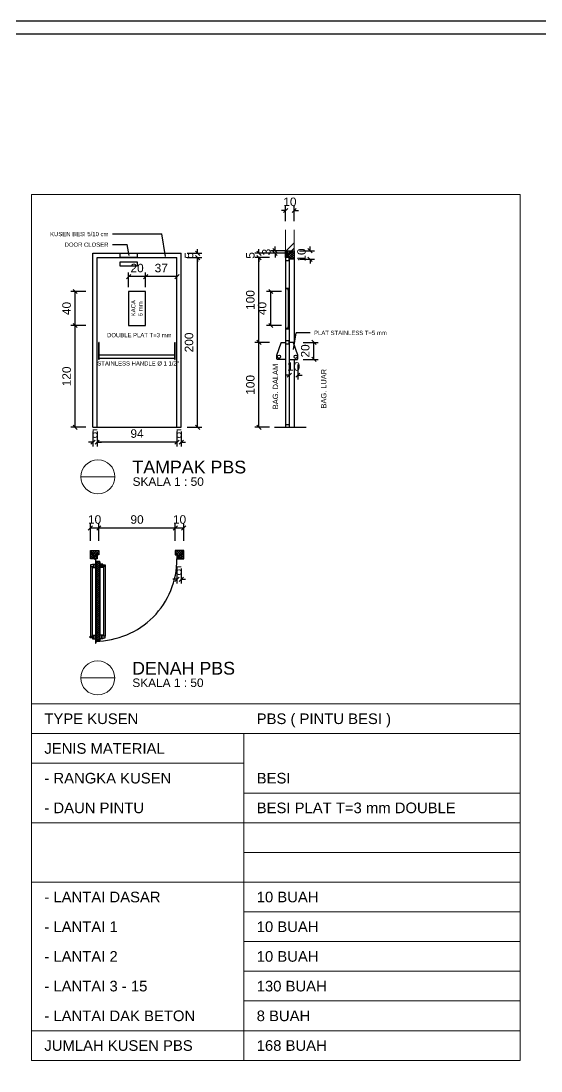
# Model space of a CAD drawing. Header units: millimetres. Extents: x -108 to 357, y -17 to 192.
# Drawn here: x 244.7 to 256.95, y 47.39 to 72.13 of the extents above; entities that cross this region are included whole.
import ezdxf
from ezdxf.enums import TextEntityAlignment as Align

# ---------------------------------------------------------------- set-up
doc = ezdxf.new("R2010")
doc.units = ezdxf.units.MM
doc.layers.get('defpoints').update_dxf_attribs({"color": 1})
for name, color, linetype, lineweight in [('ars', 11, 'Continuous', 0), ('ARSIR', 31, 'Continuous', 5), ('KOL', 1, 'Continuous', 30), ('KOP', 7, 'Continuous', 20), ('KOP GARIS', 1, 'Continuous', 30), ('lan', 7, 'Continuous', 15), ('NOT', 7, 'Continuous', 20), ('tem', 5, 'Continuous', 20), ('u', 6, 'Continuous', 20)]:
    doc.layers.add(name, color=color, linetype=linetype, lineweight=lineweight)
doc.layers.add('as', color=1, linetype='Continuous', plot=False)
for name, color, linetype in [('HID', 1, 'Continuous'), ('Kusen', 30, 'Continuous'), ('STL', 6, 'Continuous')]:
    doc.layers.add(name, color=color, linetype=linetype)
doc.styles.add('BOLD', font='arial.ttf')
doc.styles.get("Standard").update_dxf_attribs({"font": 'arial.ttf'})
doc.dimstyles.new('SK-50', dxfattribs={"dimscale": 0, "dimtxt": 0.2, "dimasz": 0.1, "dimexe": 0.1, "dimexo": 0, "dimgap": 0.1, "dimtad": 1, "dimdec": 0, "dimlfac": 50, "dimzin": 0, "dimdsep": 46, "dimtxsty": 'Standard', "dimblk": 'OBLIQUE', "dimcen": 0.09, "dimclrd": 256, "dimclre": 256, "dimclrt": 256, "dimadec": 0, "dimazin": 0, "dimtfac": 1, "dimtdec": 0, "dimtofl": 0, "dimtmove": 0, "dimatfit": 3, "dimldrblk": 'OBLIQUE', "dimfxl": 0, "dimtolj": 1, "dimtzin": 0, "dimarcsym": 0})
pattern_1 = [(225, (1.1, 1e-06), (-0.014142, 0.014142), []), (135, (1.1, 1e-06), (0.014142, 0.014142), [])]
pattern_2 = [(315, (-2e-13, 1e-06), (0.014142, 0.014142), []), (45, (-2e-13, 1e-06), (-0.014142, 0.014142), [])]
pattern_3 = [(315, (251.339802, 66.71195), (-0.0282843, -0.0282843), []), (225, (251.339802, 66.71195), (-0.0282843, 0.0282843), [])]

# ---------------------------------------------------------------- blocks, each defined once
blk = doc.blocks.new('_Oblique')
at = {"color": 0, "linetype": 'ByBlock', "lineweight": -2}
blk.add_line((-0.5, -0.5), (0.5, 0.5), dxfattribs=at)
blk = doc.blocks.new('*D475')
at = {"layer": 'defpoints', "color": 0}
for p in [(246.537, 60.177), (246.537, 59.877), (248.337, 59.877)]:
    blk.add_point(p, dxfattribs=at)
at = {"layer": 'u', "lineweight": -2}
for p, q in [((246.537, 59.877), (246.537, 60.277)), ((248.337, 60.177), (246.537, 60.177)), ((248.337, 59.877), (248.337, 60.277))]:
    blk.add_line(p, q, dxfattribs=at)
at = {"layer": 'u', "lineweight": -2, "xscale": 0.1, "yscale": 0.1, "zscale": 0.1, "rotation": 180}
blk.add_blockref('_Oblique', (246.537, 60.177), dxfattribs=at)
at = {"layer": 'u', "lineweight": -2, "xscale": 0.1, "yscale": 0.1, "zscale": 0.1}
blk.add_blockref('_Oblique', (248.337, 60.177), dxfattribs=at)
at = {"layer": 'u', "insert": (247.437, 60.379), "char_height": 0.2, "attachment_point": 5}
blk.add_mtext('\\A1;90', dxfattribs=at)
blk = doc.blocks.new('*D476')
at = {"layer": 'defpoints', "color": 0}
for p in [(246.337, 60.177), (246.337, 59.877), (246.537, 59.877)]:
    blk.add_point(p, dxfattribs=at)
at = {"layer": 'u', "lineweight": -2}
for p, q in [((246.337, 59.877), (246.337, 60.277)), ((246.537, 60.177), (246.337, 60.177)), ((246.537, 59.877), (246.537, 60.277))]:
    blk.add_line(p, q, dxfattribs=at)
at = {"layer": 'u', "lineweight": -2, "xscale": 0.1, "yscale": 0.1, "zscale": 0.1, "rotation": 180}
blk.add_blockref('_Oblique', (246.337, 60.177), dxfattribs=at)
at = {"layer": 'u', "lineweight": -2, "xscale": 0.1, "yscale": 0.1, "zscale": 0.1}
blk.add_blockref('_Oblique', (246.537, 60.177), dxfattribs=at)
at = {"layer": 'u', "insert": (246.437, 60.379), "char_height": 0.2, "attachment_point": 5}
blk.add_mtext('\\A1;10', dxfattribs=at)
blk = doc.blocks.new('*D477')
at = {"layer": 'defpoints', "color": 0}
for p in [(248.613, 66.552), (248.863, 66.552), (248.613, 62.552)]:
    blk.add_point(p, dxfattribs=at)
at = {"layer": 'u', "lineweight": -2}
for p, q in [((248.613, 66.552), (248.963, 66.552)), ((248.863, 62.552), (248.863, 66.552)), ((248.613, 62.552), (248.963, 62.552))]:
    blk.add_line(p, q, dxfattribs=at)
at = {"layer": 'u', "lineweight": -2, "xscale": 0.1, "yscale": 0.1, "zscale": 0.1}
for p, rotation in [((248.863, 66.552), 90), ((248.863, 62.552), 270)]:
    blk.add_blockref('_Oblique', p, dxfattribs=dict(at, rotation=rotation))
at = {"layer": 'u', "insert": (248.661, 64.552), "char_height": 0.2, "attachment_point": 5, "rotation": 90}
blk.add_mtext('\\A1;200', dxfattribs=at)
blk = doc.blocks.new('*D478')
at = {"layer": 'defpoints', "color": 0}
for p in [(248.613, 66.652), (248.863, 66.652), (248.613, 66.552)]:
    blk.add_point(p, dxfattribs=at)
at = {"layer": 'u', "lineweight": -2}
for p, q in [((248.613, 66.652), (248.963, 66.652)), ((248.863, 66.652), (248.863, 66.752)), ((248.613, 66.552), (248.963, 66.552)), ((248.863, 66.552), (248.863, 66.452))]:
    blk.add_line(p, q, dxfattribs=at)
at = {"layer": 'u', "lineweight": -2, "xscale": 0.1, "yscale": 0.1, "zscale": 0.1}
for p, rotation in [((248.863, 66.652), 270), ((248.863, 66.552), 90)]:
    blk.add_blockref('_Oblique', p, dxfattribs=dict(at, rotation=rotation))
at = {"layer": 'u', "insert": (248.662, 66.602), "char_height": 0.2, "attachment_point": 5, "rotation": 90}
blk.add_mtext('\\A1;5', dxfattribs=at)
blk = doc.blocks.new('*D479')
at = {"layer": 'defpoints', "color": 0}
for p in [(246.497, 62.452), (248.377, 62.452), (246.497, 62.202)]:
    blk.add_point(p, dxfattribs=at)
at = {"layer": 'u', "lineweight": -2}
for p, q in [((246.497, 62.452), (246.497, 62.102)), ((248.377, 62.452), (248.377, 62.102)), ((248.377, 62.202), (246.497, 62.202))]:
    blk.add_line(p, q, dxfattribs=at)
at = {"layer": 'u', "lineweight": -2, "xscale": 0.1, "yscale": 0.1, "zscale": 0.1, "rotation": 180}
blk.add_blockref('_Oblique', (246.497, 62.202), dxfattribs=at)
at = {"layer": 'u', "lineweight": -2, "xscale": 0.1, "yscale": 0.1, "zscale": 0.1}
blk.add_blockref('_Oblique', (248.377, 62.202), dxfattribs=at)
at = {"layer": 'u', "insert": (247.437, 62.404), "char_height": 0.2, "attachment_point": 5}
blk.add_mtext('\\A1;94', dxfattribs=at)
blk = doc.blocks.new('*D480')
at = {"layer": 'defpoints', "color": 0}
for p in [(246.397, 62.452), (246.497, 62.452), (246.397, 62.202)]:
    blk.add_point(p, dxfattribs=at)
at = {"layer": 'u', "lineweight": -2}
for p, q in [((246.397, 62.452), (246.397, 62.102)), ((246.497, 62.452), (246.497, 62.102)), ((246.397, 62.202), (246.297, 62.202)), ((246.497, 62.202), (246.597, 62.202))]:
    blk.add_line(p, q, dxfattribs=at)
at = {"layer": 'u', "lineweight": -2, "xscale": 0.1, "yscale": 0.1, "zscale": 0.1}
blk.add_blockref('_Oblique', (246.397, 62.202), dxfattribs=at)
at = {"layer": 'u', "lineweight": -2, "xscale": 0.1, "yscale": 0.1, "zscale": 0.1, "rotation": 180}
blk.add_blockref('_Oblique', (246.497, 62.202), dxfattribs=at)
at = {"layer": 'u', "insert": (246.447, 62.404), "char_height": 0.2, "attachment_point": 5}
blk.add_mtext('\\A1;5', dxfattribs=at)
blk = doc.blocks.new('*D481')
at = {"layer": 'defpoints', "color": 0}
for p in [(245.98, 65.752), (246.23, 65.752), (246.23, 64.952)]:
    blk.add_point(p, dxfattribs=at)
at = {"layer": 'u', "lineweight": -2}
for p, q in [((246.23, 65.752), (245.88, 65.752)), ((245.98, 64.952), (245.98, 65.752)), ((246.23, 64.952), (245.88, 64.952))]:
    blk.add_line(p, q, dxfattribs=at)
at = {"layer": 'u', "lineweight": -2, "xscale": 0.1, "yscale": 0.1, "zscale": 0.1}
for p, rotation in [((245.98, 65.752), 90), ((245.98, 64.952), 270)]:
    blk.add_blockref('_Oblique', p, dxfattribs=dict(at, rotation=rotation))
at = {"layer": 'u', "insert": (245.778, 65.352), "char_height": 0.2, "attachment_point": 5, "rotation": 90}
blk.add_mtext('\\A1;40', dxfattribs=at)
blk = doc.blocks.new('*D482')
at = {"layer": 'defpoints', "color": 0}
for p in [(247.237, 66.102), (247.237, 65.852), (247.637, 65.852)]:
    blk.add_point(p, dxfattribs=at)
at = {"layer": 'u', "lineweight": -2}
for p, q in [((247.237, 65.852), (247.237, 66.202)), ((247.637, 66.102), (247.237, 66.102)), ((247.637, 65.852), (247.637, 66.202))]:
    blk.add_line(p, q, dxfattribs=at)
at = {"layer": 'u', "lineweight": -2, "xscale": 0.1, "yscale": 0.1, "zscale": 0.1, "rotation": 180}
blk.add_blockref('_Oblique', (247.237, 66.102), dxfattribs=at)
at = {"layer": 'u', "lineweight": -2, "xscale": 0.1, "yscale": 0.1, "zscale": 0.1}
blk.add_blockref('_Oblique', (247.637, 66.102), dxfattribs=at)
at = {"layer": 'u', "insert": (247.437, 66.304), "char_height": 0.2, "attachment_point": 5}
blk.add_mtext('\\A1;20', dxfattribs=at)
blk = doc.blocks.new('*D483')
at = {"layer": 'defpoints', "color": 0}
for p in [(247.637, 66.102), (247.637, 65.852), (248.377, 65.852)]:
    blk.add_point(p, dxfattribs=at)
at = {"layer": 'u', "lineweight": -2}
for p, q in [((247.637, 65.852), (247.637, 66.202)), ((248.377, 66.102), (247.637, 66.102)), ((248.377, 65.852), (248.377, 66.202))]:
    blk.add_line(p, q, dxfattribs=at)
at = {"layer": 'u', "lineweight": -2, "xscale": 0.1, "yscale": 0.1, "zscale": 0.1, "rotation": 180}
blk.add_blockref('_Oblique', (247.637, 66.102), dxfattribs=at)
at = {"layer": 'u', "lineweight": -2, "xscale": 0.1, "yscale": 0.1, "zscale": 0.1}
blk.add_blockref('_Oblique', (248.377, 66.102), dxfattribs=at)
at = {"layer": 'u', "insert": (248.007, 66.304), "char_height": 0.2, "attachment_point": 5}
blk.add_mtext('\\A1;37', dxfattribs=at)
blk = doc.blocks.new('*D484')
at = {"layer": 'defpoints', "color": 0}
for p in [(245.98, 64.952), (246.23, 64.952), (246.23, 62.552)]:
    blk.add_point(p, dxfattribs=at)
at = {"layer": 'u', "lineweight": -2}
for p, q in [((246.23, 64.952), (245.88, 64.952)), ((245.98, 62.552), (245.98, 64.952)), ((246.23, 62.552), (245.88, 62.552))]:
    blk.add_line(p, q, dxfattribs=at)
at = {"layer": 'u', "lineweight": -2, "xscale": 0.1, "yscale": 0.1, "zscale": 0.1}
for p, rotation in [((245.98, 64.952), 90), ((245.98, 62.552), 270)]:
    blk.add_blockref('_Oblique', p, dxfattribs=dict(at, rotation=rotation))
at = {"layer": 'u', "insert": (245.778, 63.752), "char_height": 0.2, "attachment_point": 5, "rotation": 90}
blk.add_mtext('\\A1;120', dxfattribs=at)
blk = doc.blocks.new('*D485')
at = {"layer": 'defpoints', "color": 0}
for p in [(250.586, 65.752), (250.836, 65.752), (250.836, 64.952)]:
    blk.add_point(p, dxfattribs=at)
at = {"layer": 'u', "lineweight": -2}
for p, q in [((250.836, 65.752), (250.486, 65.752)), ((250.586, 64.952), (250.586, 65.752)), ((250.836, 64.952), (250.486, 64.952))]:
    blk.add_line(p, q, dxfattribs=at)
at = {"layer": 'u', "lineweight": -2, "xscale": 0.1, "yscale": 0.1, "zscale": 0.1}
for p, rotation in [((250.586, 65.752), 90), ((250.586, 64.952), 270)]:
    blk.add_blockref('_Oblique', p, dxfattribs=dict(at, rotation=rotation))
at = {"layer": 'u', "insert": (250.383, 65.352), "char_height": 0.2, "attachment_point": 5, "rotation": 90}
blk.add_mtext('\\A1;40', dxfattribs=at)
blk = doc.blocks.new('*D486')
at = {"layer": 'defpoints', "color": 0}
for p in [(251.351, 64.552), (251.601, 64.552), (251.351, 64.152)]:
    blk.add_point(p, dxfattribs=at)
at = {"layer": 'u', "lineweight": -2}
for p, q in [((251.351, 64.552), (251.701, 64.552)), ((251.601, 64.152), (251.601, 64.552)), ((251.351, 64.152), (251.701, 64.152))]:
    blk.add_line(p, q, dxfattribs=at)
at = {"layer": 'u', "lineweight": -2, "xscale": 0.1, "yscale": 0.1, "zscale": 0.1}
for p, rotation in [((251.601, 64.552), 90), ((251.601, 64.152), 270)]:
    blk.add_blockref('_Oblique', p, dxfattribs=dict(at, rotation=rotation))
at = {"layer": 'u', "insert": (251.398, 64.352), "char_height": 0.2, "attachment_point": 5, "rotation": 90}
blk.add_mtext('\\A1;20', dxfattribs=at)
blk = doc.blocks.new('*D487')
at = {"layer": 'defpoints', "color": 0}
for p in [(251.022, 64.032), (251.222, 64.032), (251.022, 63.782)]:
    blk.add_point(p, dxfattribs=at)
at = {"layer": 'u', "lineweight": -2}
for p, q in [((251.022, 64.032), (251.022, 63.682)), ((251.222, 64.032), (251.222, 63.682)), ((251.022, 63.782), (250.922, 63.782)), ((251.222, 63.782), (251.322, 63.782))]:
    blk.add_line(p, q, dxfattribs=at)
at = {"layer": 'u', "lineweight": -2, "xscale": 0.1, "yscale": 0.1, "zscale": 0.1}
blk.add_blockref('_Oblique', (251.022, 63.782), dxfattribs=at)
at = {"layer": 'u', "lineweight": -2, "xscale": 0.1, "yscale": 0.1, "zscale": 0.1, "rotation": 180}
blk.add_blockref('_Oblique', (251.222, 63.782), dxfattribs=at)
at = {"layer": 'u', "insert": (251.122, 63.984), "char_height": 0.2, "attachment_point": 5}
blk.add_mtext('\\A1;10', dxfattribs=at)
blk = doc.blocks.new('*D488')
at = {"layer": 'defpoints', "color": 0}
for p in [(250.307, 64.552), (250.557, 64.552), (250.557, 62.552)]:
    blk.add_point(p, dxfattribs=at)
at = {"layer": 'u', "lineweight": -2}
for p, q in [((250.557, 64.552), (250.207, 64.552)), ((250.307, 62.552), (250.307, 64.552)), ((250.557, 62.552), (250.207, 62.552))]:
    blk.add_line(p, q, dxfattribs=at)
at = {"layer": 'u', "lineweight": -2, "xscale": 0.1, "yscale": 0.1, "zscale": 0.1}
for p, rotation in [((250.307, 64.552), 90), ((250.307, 62.552), 270)]:
    blk.add_blockref('_Oblique', p, dxfattribs=dict(at, rotation=rotation))
at = {"layer": 'u', "insert": (250.105, 63.552), "char_height": 0.2, "attachment_point": 5, "rotation": 90}
blk.add_mtext('\\A1;100', dxfattribs=at)
blk = doc.blocks.new('*D489')
at = {"layer": 'defpoints', "color": 0}
for p in [(250.307, 66.552), (250.557, 66.552), (250.557, 64.552)]:
    blk.add_point(p, dxfattribs=at)
at = {"layer": 'u', "lineweight": -2}
for p, q in [((250.557, 66.552), (250.207, 66.552)), ((250.307, 64.552), (250.307, 66.552)), ((250.557, 64.552), (250.207, 64.552))]:
    blk.add_line(p, q, dxfattribs=at)
at = {"layer": 'u', "lineweight": -2, "xscale": 0.1, "yscale": 0.1, "zscale": 0.1}
for p, rotation in [((250.307, 66.552), 90), ((250.307, 64.552), 270)]:
    blk.add_blockref('_Oblique', p, dxfattribs=dict(at, rotation=rotation))
at = {"layer": 'u', "insert": (250.105, 65.552), "char_height": 0.2, "attachment_point": 5, "rotation": 90}
blk.add_mtext('\\A1;100', dxfattribs=at)
blk = doc.blocks.new('*D490')
at = {"layer": 'defpoints', "color": 0}
for p in [(250.936, 67.662), (250.936, 67.412), (251.136, 67.412)]:
    blk.add_point(p, dxfattribs=at)
at = {"layer": 'u', "lineweight": -2}
for p, q in [((250.936, 67.662), (250.836, 67.662)), ((250.936, 67.412), (250.936, 67.762)), ((251.136, 67.412), (251.136, 67.762)), ((251.136, 67.662), (251.236, 67.662))]:
    blk.add_line(p, q, dxfattribs=at)
at = {"layer": 'u', "lineweight": -2, "xscale": 0.1, "yscale": 0.1, "zscale": 0.1}
blk.add_blockref('_Oblique', (250.936, 67.662), dxfattribs=at)
at = {"layer": 'u', "lineweight": -2, "xscale": 0.1, "yscale": 0.1, "zscale": 0.1, "rotation": 180}
blk.add_blockref('_Oblique', (251.136, 67.662), dxfattribs=at)
at = {"layer": 'u', "insert": (251.036, 67.864), "char_height": 0.2, "attachment_point": 5}
blk.add_mtext('\\A1;10', dxfattribs=at)
blk = doc.blocks.new('*D491')
at = {"layer": 'defpoints', "color": 0}
for p in [(250.307, 66.652), (250.557, 66.652), (250.557, 66.552)]:
    blk.add_point(p, dxfattribs=at)
at = {"layer": 'u', "lineweight": -2}
for p, q in [((250.557, 66.652), (250.207, 66.652)), ((250.307, 66.652), (250.307, 66.752)), ((250.557, 66.552), (250.207, 66.552)), ((250.307, 66.552), (250.307, 66.452))]:
    blk.add_line(p, q, dxfattribs=at)
at = {"layer": 'u', "lineweight": -2, "xscale": 0.1, "yscale": 0.1, "zscale": 0.1}
for p, rotation in [((250.307, 66.652), 270), ((250.307, 66.552), 90)]:
    blk.add_blockref('_Oblique', p, dxfattribs=dict(at, rotation=rotation))
at = {"layer": 'u', "insert": (250.105, 66.602), "char_height": 0.2, "attachment_point": 5, "rotation": 90}
blk.add_mtext('\\A1;5', dxfattribs=at)
blk = doc.blocks.new('D-P90')
at = {"layer": 'ars'}
h = blk.add_hatch(dxfattribs=at)
h.set_pattern_fill('ANSI37', color=256, scale=0.005, angle=-90, style=0)
h.set_pattern_definition([(45, (-1350.94906, -1248.591899), (0.01122532015, -0.01122532015), []), (315, (-1350.94906, -1248.591899), (-0.01122532015, -0.01122532015), [])])
h.paths.add_polyline_path([(0.009, -0.183, -0.414214), (0.01, -0.184), (0.01, -1.116, -0.414214), (0.009, -1.117), (-0.034, -1.117, 0.414214), (-0.037, -1.12), (-0.037, -1.142, -1), (-0.038, -1.142), (-0.038, -0.158, -1), (-0.037, -0.158), (-0.037, -0.181, 0.414214), (-0.034, -0.183)])
at = {"layer": 'as'}
for p, q in [((-0.04, -0.158), (-0.046, -0.158)), ((-0.042, -0.161), (-0.042, -0.155))]:
    blk.add_line(p, q, dxfattribs=at)
at = {"layer": 'HID'}
for p, q in [((-0.044, -0.125), (-0.092, -0.077)), ((-0.042, -0.123), (-0.091, -0.075)), ((-0.066, -0.147), (-0.023, -0.104)), ((-0.063, -0.147), (-0.023, -0.107)), ((0.966, -0.147), (0.923, -0.104)), ((0.963, -0.147), (0.923, -0.107)), ((0.942, -0.123), (0.991, -0.075)), ((0.944, -0.125), (0.992, -0.077))]:
    blk.add_line(p, q, dxfattribs=at)
for points in [[(-0.044, -0.125), (-0.044, -0.125), (-0.042, -0.123), (-0.042, -0.123)], [(0.944, -0.125), (0.944, -0.125), (0.942, -0.123), (0.942, -0.123)]]:
    blk.add_lwpolyline(points, dxfattribs=at)
at = {"layer": 'KOL'}
blk.add_line((0.97, -0.13), (0.97, -0.15), dxfattribs=at)
at = {"layer": 'Kusen', "ltscale": 2}
for p, q in [((-0.099, -0.221), (-0.099, -1.06)), ((-0.079, -0.241), (-0.079, -1.06)), ((-0.074, -0.211), (-0.04, -0.211)), ((-0.074, -0.221), (-0.074, -0.211)), ((-0.074, -0.251), (-0.074, -0.241)), ((-0.061, -0.251), (-0.061, -0.211)), ((-0.04, -0.251), (-0.04, -0.211)), ((0.046, -0.211), (0.012, -0.211)), ((0.012, -0.251), (0.012, -0.211)), ((0.033, -0.251), (0.033, -0.211)), ((0.046, -0.221), (0.046, -0.211)), ((0.046, -0.251), (0.046, -0.241)), ((0.053, -0.241), (0.053, -1.06)), ((0.073, -0.221), (0.073, -1.06)), ((-0.074, -0.251), (-0.04, -0.251)), ((0.046, -0.251), (0.012, -0.251)), ((-0.074, -1.05), (-0.04, -1.05)), ((-0.074, -1.05), (-0.074, -1.06)), ((-0.074, -1.08), (-0.074, -1.09)), ((-0.074, -1.09), (-0.04, -1.09)), ((-0.061, -1.05), (-0.061, -1.09)), ((-0.04, -1.05), (-0.04, -1.09)), ((0.046, -1.05), (0.012, -1.05)), ((0.012, -1.05), (0.012, -1.09)), ((0.046, -1.09), (0.012, -1.09)), ((0.033, -1.05), (0.033, -1.09)), ((0.046, -1.05), (0.046, -1.06)), ((0.046, -1.08), (0.046, -1.09))]:
    blk.add_line(p, q, dxfattribs=at)
at = {"layer": 'Kusen'}
for p, q in [((-0.042, -0.155), (-0.038, -0.156)), ((-0.042, -0.157), (-0.038, -0.158))]:
    blk.add_line(p, q, dxfattribs=at)
at = {"layer": 'Kusen', "ltscale": 2}
for points in [[(-0.099, -0.241), (-0.061, -0.241), (-0.061, -0.221), (-0.099, -0.221), (-0.099, -0.241)], [(0.073, -0.241), (0.033, -0.241), (0.033, -0.221), (0.073, -0.221), (0.073, -0.241)], [(-0.101, -1.06), (-0.061, -1.06), (-0.061, -1.08), (-0.101, -1.08), (-0.101, -1.06)], [(0.073, -1.06), (0.033, -1.06), (0.033, -1.08), (0.073, -1.08), (0.073, -1.06)]]:
    blk.add_lwpolyline(points, dxfattribs=at)
at = {"layer": 'Kusen'}
blk.add_circle((-0.042, -0.158), 0.001, dxfattribs=at)
for radius, start, end in [(0.0025, 75.7804, 11.3851), (0.961, 270, 0.4597)]:
    blk.add_arc((-0.042, -0.158), radius, start, end, dxfattribs=at)
at = {"layer": 'STL'}
for p, q in [((-0.038, -0.158), (-0.038, -1.142)), ((-0.037, -0.181), (-0.037, -0.158)), ((-0.034, -0.183), (0.009, -0.183)), ((0.01, -0.184), (0.01, -1.116)), ((-0.037, -1.12), (-0.037, -1.142)), ((-0.034, -1.117), (0.009, -1.117))]:
    blk.add_line(p, q, dxfattribs=at)
for points in [[(0, -0.1), (0, -0.103), (-0.019, -0.103, 0.414214), (-0.02, -0.105), (-0.02, -0.148, -0.414214), (-0.022, -0.15), (-0.068, -0.15, -0.414214), (-0.07, -0.148), (-0.07, -0.13), (-0.067, -0.13), (-0.067, -0.146, 0.414214), (-0.065, -0.147), (-0.024, -0.147, 0.414214), (-0.023, -0.146), (-0.023, -0.102, -0.414214), (-0.021, -0.1)], [(0.9, -0.1), (0.9, -0.103), (0.919, -0.103, -0.414214), (0.92, -0.105), (0.92, -0.148, 0.414214), (0.922, -0.15), (0.968, -0.15, 0.414214), (0.97, -0.148), (0.97, -0.13), (0.967, -0.13), (0.967, -0.146, -0.414214), (0.966, -0.147), (0.925, -0.147, -0.414214), (0.923, -0.146), (0.923, -0.102, 0.414214), (0.921, -0.1)]]:
    blk.add_lwpolyline(points, format="xyb", close=True, dxfattribs=at)
blk.add_lwpolyline([(0.009, -0.182), (-0.034, -0.182, -0.414214), (-0.035, -0.181), (-0.035, -0.158, 1), (-0.04, -0.158), (-0.04, -1.142, 1), (-0.035, -1.142), (-0.035, -1.12, -0.414214), (-0.034, -1.119), (0.009, -1.119, 0.414214), (0.012, -1.116), (0.012, -0.184)], format="xyb", dxfattribs=at)
for centre, radius, start, end in [((-0.038, -0.158), 0.00075, 0, 180), ((-0.034, -0.181), 0.0025, 180, 270), ((0.009, -0.184), 0.0025, 360, 90), ((0.009, -0.184), 0.001, 360, 90), ((-0.038, -1.142), 0.00075, 180, 0), ((-0.034, -1.12), 0.0025, 90, 180), ((0.009, -1.116), 0.001, 270, 0)]:
    blk.add_arc(centre, radius, start, end, dxfattribs=at)
blk = doc.blocks.new('PINTU DARURAT')
at = {"layer": 'ARSIR'}
h = blk.add_hatch(dxfattribs=at)
h.set_pattern_fill('_USER', color=256, scale=0.02, angle=315, style=0, double=1, pattern_type=0)
h.set_pattern_definition(pattern_2)
edge = h.paths.add_edge_path()
edge.add_line((0, 0), (0.1, 0))
edge.add_line((0.1, 0), (0.1, 0.05))
edge.add_line((0.1, 0.05), (0.077, 0.05))
edge.add_line((0.077, 0.05), (0.077, 0.096))
edge.add_arc((0.076, 0.096), 0.0015, 360, 450)
edge.add_line((0.075, 0.097), (0.035, 0.097))
edge.add_arc((0.035, 0.096), 0.0015, 90, 180)
edge.add_line((0.033, 0.096), (0.033, 0.08))
edge.add_line((0.033, 0.08), (0.03, 0.08))
edge.add_line((0.03, 0.08), (0.03, 0.1))
edge.add_line((0.03, 0.1), (0, 0.1))
edge.add_line((0, 0.1), (0, 0))
h = blk.add_hatch(dxfattribs=at)
h.set_pattern_fill('_USER', color=256, scale=0.02, angle=315, style=0, double=1, pattern_type=0)
h.set_pattern_definition(pattern_2)
edge = h.paths.add_edge_path()
edge.add_line((0, 0), (0.1, 0))
edge.add_line((0.1, 0), (0.1, 0.05))
edge.add_line((0.1, 0.05), (0.077, 0.05))
edge.add_line((0.077, 0.05), (0.077, 0.096))
edge.add_arc((0.076, 0.096), 0.0015, 360, 450)
edge.add_line((0.075, 0.097), (0.035, 0.097))
edge.add_arc((0.035, 0.096), 0.0015, 90, 180)
edge.add_line((0.033, 0.096), (0.033, 0.08))
edge.add_line((0.033, 0.08), (0.03, 0.08))
edge.add_line((0.03, 0.08), (0.03, 0.1))
edge.add_line((0.03, 0.1), (0, 0.1))
edge.add_line((0, 0.1), (0, 0))
h = blk.add_hatch(dxfattribs=at)
h.set_pattern_fill('_USER', color=256, scale=0.02, angle=315, style=0, double=1, pattern_type=0)
h.set_pattern_definition(pattern_1)
edge = h.paths.add_edge_path()
edge.add_line((1.1, 0), (1, 0))
edge.add_line((1, 0), (1, 0.05))
edge.add_line((1, 0.05), (1.023, 0.05))
edge.add_line((1.023, 0.05), (1.023, 0.096))
edge.add_arc((1.024, 0.096), 0.0015, -630, -540, ccw=False)
edge.add_line((1.024, 0.097), (1.065, 0.097))
edge.add_arc((1.065, 0.096), 0.0015, -360, -270, ccw=False)
edge.add_line((1.067, 0.096), (1.067, 0.08))
edge.add_line((1.067, 0.08), (1.07, 0.08))
edge.add_line((1.07, 0.08), (1.07, 0.1))
edge.add_line((1.07, 0.1), (1.1, 0.1))
edge.add_line((1.1, 0.1), (1.1, 0))
h = blk.add_hatch(dxfattribs=at)
h.set_pattern_fill('_USER', color=256, scale=0.02, angle=315, style=0, double=1, pattern_type=0)
h.set_pattern_definition(pattern_1)
edge = h.paths.add_edge_path()
edge.add_line((1.1, 0), (1, 0))
edge.add_line((1, 0), (1, 0.05))
edge.add_line((1, 0.05), (1.023, 0.05))
edge.add_line((1.023, 0.05), (1.023, 0.096))
edge.add_arc((1.024, 0.096), 0.0015, -630, -540, ccw=False)
edge.add_line((1.024, 0.097), (1.065, 0.097))
edge.add_arc((1.065, 0.096), 0.0015, -360, -270, ccw=False)
edge.add_line((1.067, 0.096), (1.067, 0.08))
edge.add_line((1.067, 0.08), (1.07, 0.08))
edge.add_line((1.07, 0.08), (1.07, 0.1))
edge.add_line((1.07, 0.1), (1.1, 0.1))
edge.add_line((1.1, 0.1), (1.1, 0))
at = {"layer": 'KOL'}
blk.add_line((1.1, 0.1), (1.1, 0), dxfattribs=at)
blk.add_line((1.1, 0.1), (1.1, 0), dxfattribs=at)
blk.add_line((1.1, 0.1), (1.1, 0), dxfattribs=at)
blk.add_line((1.1, 0.1), (1.1, 0), dxfattribs=at)
for points in [[(0, 0), (0.1, 0), (0.1, 0.05), (0.077, 0.05), (0.077, 0.096, 0.414214), (0.075, 0.097), (0.035, 0.097, 0.414214), (0.033, 0.096), (0.033, 0.08), (0.03, 0.08), (0.03, 0.1), (0, 0.1)], [(0, 0), (0.1, 0), (0.1, 0.05), (0.077, 0.05), (0.077, 0.096, 0.414214), (0.075, 0.097), (0.035, 0.097, 0.414214), (0.033, 0.096), (0.033, 0.08), (0.03, 0.08), (0.03, 0.1), (0, 0.1)], [(1.1, 0), (1, 0), (1, 0.05), (1.023, 0.05), (1.023, 0.096, -0.414214), (1.024, 0.097), (1.065, 0.097, -0.414214), (1.067, 0.096), (1.067, 0.08), (1.07, 0.08), (1.07, 0.1), (1.1, 0.1)], [(1.1, 0), (1, 0), (1, 0.05), (1.023, 0.05), (1.023, 0.096, -0.414214), (1.024, 0.097), (1.065, 0.097, -0.414214), (1.067, 0.096), (1.067, 0.08), (1.07, 0.08), (1.07, 0.1), (1.1, 0.1)]]:
    blk.add_lwpolyline(points, format="xyb", close=True, dxfattribs=at)
at = {"layer": 'Kusen', "xscale": -1, "rotation": 180}
blk.add_blockref('D-P90', (0.1, -0.05), dxfattribs=at)
blk = doc.blocks.new('*D499')
at = {"layer": 'defpoints', "color": 0}
for p in [(248.337, 60.177), (248.337, 59.877), (248.537, 59.877)]:
    blk.add_point(p, dxfattribs=at)
at = {"layer": 'u', "lineweight": -2}
for p, q in [((248.337, 59.877), (248.337, 60.277)), ((248.537, 60.177), (248.337, 60.177)), ((248.537, 59.877), (248.537, 60.277))]:
    blk.add_line(p, q, dxfattribs=at)
at = {"layer": 'u', "lineweight": -2, "xscale": 0.1, "yscale": 0.1, "zscale": 0.1, "rotation": 180}
blk.add_blockref('_Oblique', (248.337, 60.177), dxfattribs=at)
at = {"layer": 'u', "lineweight": -2, "xscale": 0.1, "yscale": 0.1, "zscale": 0.1}
blk.add_blockref('_Oblique', (248.537, 60.177), dxfattribs=at)
at = {"layer": 'u', "insert": (248.437, 60.379), "char_height": 0.2, "attachment_point": 5}
blk.add_mtext('\\A1;10', dxfattribs=at)
blk = doc.blocks.new('*D500')
at = {"layer": 'defpoints', "color": 0}
for p in [(248.377, 62.452), (248.477, 62.452), (248.477, 62.202)]:
    blk.add_point(p, dxfattribs=at)
at = {"layer": 'u', "lineweight": -2}
for p, q in [((248.377, 62.452), (248.377, 62.102)), ((248.477, 62.452), (248.477, 62.102)), ((248.377, 62.202), (248.277, 62.202)), ((248.477, 62.202), (248.577, 62.202))]:
    blk.add_line(p, q, dxfattribs=at)
at = {"layer": 'u', "lineweight": -2, "xscale": 0.1, "yscale": 0.1, "zscale": 0.1}
blk.add_blockref('_Oblique', (248.377, 62.202), dxfattribs=at)
at = {"layer": 'u', "lineweight": -2, "xscale": 0.1, "yscale": 0.1, "zscale": 0.1, "rotation": 180}
blk.add_blockref('_Oblique', (248.477, 62.202), dxfattribs=at)
at = {"layer": 'u', "insert": (248.427, 62.404), "char_height": 0.2, "attachment_point": 5}
blk.add_mtext('\\A1;5', dxfattribs=at)
blk = doc.blocks.new('*D501')
at = {"layer": 'defpoints', "color": 0}
for p in [(248.377, 59.223), (248.477, 59.223), (248.477, 58.973)]:
    blk.add_point(p, dxfattribs=at)
at = {"layer": 'u', "lineweight": -2}
for p, q in [((248.377, 59.223), (248.377, 58.873)), ((248.477, 59.223), (248.477, 58.873)), ((248.377, 58.973), (248.277, 58.973)), ((248.477, 58.973), (248.577, 58.973))]:
    blk.add_line(p, q, dxfattribs=at)
at = {"layer": 'u', "lineweight": -2, "xscale": 0.1, "yscale": 0.1, "zscale": 0.1}
blk.add_blockref('_Oblique', (248.377, 58.973), dxfattribs=at)
at = {"layer": 'u', "lineweight": -2, "xscale": 0.1, "yscale": 0.1, "zscale": 0.1, "rotation": 180}
blk.add_blockref('_Oblique', (248.477, 58.973), dxfattribs=at)
at = {"layer": 'u', "insert": (248.427, 59.175), "char_height": 0.2, "attachment_point": 5}
blk.add_mtext('\\A1;5', dxfattribs=at)
blk = doc.blocks.new('Ndtpd')
blk.add_line((0.747, 0), (-0.747, 0))
blk.add_circle((0, 0), 0.747)
at = {"flags": 4}
for tag, height, p in [('NO', 0.5, (0, 0.148)), ('NOLBR', 0.3, (0, -0.398))]:
    blk.add_attdef(tag, text='', height=height, dxfattribs=at).set_placement(p, align=Align.CENTER)
for tag, p, height in [('NDTPD', (1.516, 0.148), 0.5), ('SKALA', (1.523, -0.398), 0.3)]:
    blk.add_attdef(tag, p, '', height=height, dxfattribs=at)
blk = doc.blocks.new('*D517')
at = {"layer": 'defpoints', "color": 0}
for p in [(251.262, 66.712), (251.512, 66.712), (251.262, 66.512)]:
    blk.add_point(p, dxfattribs=at)
at = {"layer": 'u', "lineweight": -2}
for p, q in [((251.512, 66.712), (251.512, 66.812)), ((251.262, 66.712), (251.612, 66.712)), ((251.262, 66.512), (251.612, 66.512)), ((251.512, 66.512), (251.512, 66.412))]:
    blk.add_line(p, q, dxfattribs=at)
at = {"layer": 'u', "lineweight": -2, "xscale": 0.1, "yscale": 0.1, "zscale": 0.1}
for p, rotation in [((251.512, 66.712), 270), ((251.512, 66.512), 90)]:
    blk.add_blockref('_Oblique', p, dxfattribs=dict(at, rotation=rotation))
at = {"layer": 'u', "insert": (251.31, 66.612), "char_height": 0.2, "attachment_point": 5, "rotation": 90}
blk.add_mtext('\\A1;10', dxfattribs=at)
blk = doc.blocks.new('*D518')
at = {"layer": 'defpoints', "color": 0}
for p in [(250.686, 66.712), (250.936, 66.712), (250.936, 66.652)]:
    blk.add_point(p, dxfattribs=at)
at = {"layer": 'u', "lineweight": -2}
for p, q in [((250.686, 66.712), (250.686, 66.812)), ((250.936, 66.712), (250.586, 66.712)), ((250.936, 66.652), (250.586, 66.652)), ((250.686, 66.652), (250.686, 66.552))]:
    blk.add_line(p, q, dxfattribs=at)
at = {"layer": 'u', "lineweight": -2, "xscale": 0.1, "yscale": 0.1, "zscale": 0.1}
for p, rotation in [((250.686, 66.712), 270), ((250.686, 66.652), 90)]:
    blk.add_blockref('_Oblique', p, dxfattribs=dict(at, rotation=rotation))
at = {"layer": 'u', "insert": (250.483, 66.682), "char_height": 0.2, "attachment_point": 5, "rotation": 90}
blk.add_mtext('\\A1;3', dxfattribs=at)
blk = doc.blocks.new('KOP A3 DED')
blk.add_lwpolyline([(-21, 29.697), (21, 29.697), (21, 0), (-21, 0), (-21, 29.697)])
at = {"layer": 'KOP GARIS'}
blk.add_lwpolyline([(-20.8, 29.497), (20.8, 29.497), (20.8, 0.2), (-20.8, 0.2)], close=True, dxfattribs=at)
at = {"layer": 'KOP', "style": 'BOLD'}
for tag, p in [('JUDUL1', (15.945, 4.092)), ('JUDUL2', (15.945, 3.747)), ('JUDUL3', (15.945, 3.427)), ('NO', (17.215, 1.101)), ('REFF', (17.207, 0.727)), ('FILE', (17.189, 0.336))]:
    blk.add_attdef(tag, p, '', height=0.12, dxfattribs=at)
for tag, p in [('SCALE1', (18.171, 1.948)), ('DATE', (19.9, 1.757)), ('NAME', (16.363, 1.738)), ('SCALE2', (18.169, 1.733)), ('SCALE3', (18.17, 1.521))]:
    blk.add_attdef(tag, text='', height=0.12, dxfattribs=at).set_placement(p, align=Align.MIDDLE_CENTER)

msp = doc.modelspace()

# ---------------------------------------------------------------- hatches: boundary and pattern name
at = {"layer": 'ars'}
h = msp.add_hatch(dxfattribs=at)
h.set_pattern_fill('TEMBOK', color=256, scale=0.502197)
h.set_pattern_definition([(225, (261.2794, 157.1707), (0.355107, -0.355107), []), (225, (261.15387, 157.1707), (0.355107, -0.355107), [])])
h.paths.add_polyline_path([(251.13559, 67.20568), (250.9356, 67.20568), (250.9356, 66.71195), (251.13559, 66.71195)])
at = {"layer": 'ARSIR'}
h = msp.add_hatch(dxfattribs=at)
h.set_pattern_fill('_USER', color=256, scale=0.04, angle=405, style=0, double=1, pattern_type=0)
h.set_pattern_definition(pattern_3)
edge = h.paths.add_edge_path()
edge.add_line((251.13559, 66.71195), (251.13559, 66.51195))
edge.add_line((251.13559, 66.51195), (251.03517, 66.51195))
edge.add_line((251.03517, 66.51195), (251.03517, 66.55795))
edge.add_line((251.03517, 66.55795), (250.94459, 66.55795))
edge.add_arc((250.94459, 66.56095), 0.003, -540, -450, ccw=False)
edge.add_line((250.94159, 66.56095), (250.94159, 66.64295))
edge.add_arc((250.94459, 66.64295), 0.003, -270, -180, ccw=False)
edge.add_line((250.94459, 66.64595), (250.97559, 66.64595))
edge.add_line((250.97559, 66.64595), (250.97559, 66.65195))
edge.add_line((250.97559, 66.65195), (250.93559, 66.65195))
edge.add_line((250.93559, 66.65195), (250.93559, 66.71195))
edge.add_line((250.93559, 66.71195), (251.13559, 66.71195))
h = msp.add_hatch(dxfattribs=at)
h.set_pattern_fill('_USER', color=256, scale=0.04, angle=405, style=0, double=1, pattern_type=0)
h.set_pattern_definition(pattern_3)
edge = h.paths.add_edge_path()
edge.add_line((251.13559, 66.71195), (251.13559, 66.51195))
edge.add_line((251.13559, 66.51195), (251.03517, 66.51195))
edge.add_line((251.03517, 66.51195), (251.03517, 66.55795))
edge.add_line((251.03517, 66.55795), (250.94459, 66.55795))
edge.add_arc((250.94459, 66.56095), 0.003, -540, -450, ccw=False)
edge.add_line((250.94159, 66.56095), (250.94159, 66.64295))
edge.add_arc((250.94459, 66.64295), 0.003, -270, -180, ccw=False)
edge.add_line((250.94459, 66.64595), (250.97559, 66.64595))
edge.add_line((250.97559, 66.64595), (250.97559, 66.65195))
edge.add_line((250.97559, 66.65195), (250.93559, 66.65195))
edge.add_line((250.93559, 66.65195), (250.93559, 66.71195))
edge.add_line((250.93559, 66.71195), (251.13559, 66.71195))

# ---------------------------------------------------------------- linework, layer by layer
at = {"layer": 'ars', "lineweight": -3}
for p, q in [((250.92959, 66.55195), (250.92959, 62.55227)), ((251.02159, 66.55195), (250.92959, 66.55195)), ((251.02159, 66.55195), (251.02159, 62.55227)), ((250.93559, 65.83195), (250.92959, 65.83195)), ((250.99759, 65.82395), (250.99759, 64.87995)), ((251.01559, 65.83195), (251.02159, 65.83195)), ((251.00759, 65.75595), (251.00759, 64.94795)), ((251.01559, 65.75195), (251.02159, 65.75195))]:
    msp.add_line(p, q, dxfattribs=at)
for points in [[(250.93559, 65.83195), (251.01559, 65.83195), (251.01559, 65.75195), (251.01159, 65.75195, -0.41421356), (251.00759, 65.75595), (251.00759, 65.81995, 0.41421356), (251.00359, 65.82395), (250.93959, 65.82395, -0.41421356), (250.93559, 65.82795), (250.93559, 65.83195)], [(250.93559, 64.87195), (251.01559, 64.87195), (251.01559, 64.95195), (251.01159, 64.95195, 0.41421356), (251.00759, 64.94795), (251.00759, 64.88395, -0.41421356), (251.00359, 64.87995), (250.93959, 64.87995, 0.41421356), (250.93559, 64.87595), (250.93559, 64.87195)]]:
    msp.add_lwpolyline(points, format="xyb", dxfattribs=at)
for points in [[(250.99159, 65.81995), (250.95959, 65.81995, -0.41421356), (250.95759, 65.82195), (250.95759, 65.82395), (250.99759, 65.82395), (250.99759, 65.78395), (250.99559, 65.78395, -0.41421356), (250.99359, 65.78595), (250.99359, 65.81795, 0.41421356)], [(250.99159, 64.88395), (250.95959, 64.88395, 0.41421356), (250.95759, 64.88195), (250.95759, 64.87995), (250.99759, 64.87995), (250.99759, 64.91995), (250.99559, 64.91995, 0.41421356), (250.99359, 64.91795), (250.99359, 64.88595, -0.41421356)]]:
    msp.add_lwpolyline(points, format="xyb", close=True, dxfattribs=at)
at = {"layer": 'HID'}
for p, q in [((250.94159, 66.63764), (251.02128, 66.55795)), ((250.94161, 66.64328), (251.02693, 66.55795)), ((250.98605, 66.59941), (251.08159, 66.69495)), ((250.98887, 66.59658), (251.08559, 66.69329))]:
    msp.add_line(p, q, dxfattribs=at)
msp.add_lwpolyline([(250.9852, 66.59969), (250.98548, 66.59997), (250.98944, 66.59601), (250.98916, 66.59573)], dxfattribs=at)
at = {"layer": 'KOL'}
msp.add_line((250.97559, 66.65195), (250.93559, 66.65195), dxfattribs=at)
msp.add_lwpolyline([(251.13559, 66.71195), (251.13559, 66.51195), (251.03517, 66.51195), (251.03517, 66.55795), (250.94459, 66.55795, -0.41421356), (250.94159, 66.56095), (250.94159, 66.64295, -0.41421356), (250.94459, 66.64595), (250.97559, 66.64595), (250.97559, 66.65195), (250.93559, 66.65195), (250.93559, 66.71195)], format="xyb", close=True, dxfattribs=at)
msp.add_lwpolyline([(251.13559, 66.71195), (251.13559, 66.51195), (251.03517, 66.51195), (251.03517, 66.55795), (250.94459, 66.55795, -0.41421356), (250.94159, 66.56095), (250.94159, 66.64295, -0.41421356), (250.94459, 66.64595), (250.97559, 66.64595), (250.97559, 66.65195), (250.93559, 66.65195), (250.93559, 66.71195)], format="xyb", close=True, dxfattribs=at)
at = {"layer": 'Kusen'}
for p, q in [((246.39719, 62.55195), (246.39719, 66.65195)), ((246.39719, 66.65195), (248.47719, 66.65195)), ((248.47719, 62.55195), (248.47719, 66.65195)), ((246.49719, 62.55195), (246.49719, 66.55195)), ((246.49719, 66.55195), (248.37719, 66.55195)), ((248.37719, 62.55195), (248.37719, 66.55195)), ((246.53719, 64.15227), (246.53719, 64.55227)), ((246.54719, 64.55227), (246.53719, 64.55227)), ((246.54719, 64.15227), (246.54719, 64.55227)), ((248.32719, 64.55227), (248.33719, 64.55227)), ((248.32719, 64.15227), (248.32719, 64.55227)), ((248.33719, 64.15227), (248.33719, 64.55227)), ((246.54719, 64.15227), (246.53719, 64.15227)), ((248.32719, 64.25227), (246.54719, 64.25227)), ((248.32719, 64.17727), (246.54719, 64.17727)), ((248.32719, 64.15227), (248.33719, 64.15227))]:
    msp.add_line(p, q, dxfattribs=at)
at = {"layer": 'Kusen', "lineweight": -3}
for p, q in [((251.13559, 66.59163), (251.13559, 64.51027)), ((250.93559, 66.55195), (250.93559, 62.55227)), ((251.01559, 66.55195), (251.01559, 62.55227)), ((251.13559, 64.15227), (251.13559, 62.55227)), ((250.93559, 62.62227), (251.01559, 62.62227))]:
    msp.add_line(p, q, dxfattribs=at)
at = {"layer": 'Kusen'}
for points in [[(247.43719, 66.55195), (247.03719, 66.55195), (247.03719, 66.65195), (247.43719, 66.65195)], [(247.43719, 66.35195), (247.03719, 66.35195), (247.03719, 66.45195), (247.43719, 66.45195)], [(247.23719, 64.95195), (247.63719, 64.95195), (247.63719, 65.75195), (247.23719, 65.75195)]]:
    msp.add_lwpolyline(points, close=True, dxfattribs=at)
at = {"layer": 'Kusen', "lineweight": -3}
for points in [[(250.93559, 66.48195), (251.01559, 66.48195), (251.01559, 66.55195), (250.93559, 66.55195)], [(250.93559, 64.51695), (251.01559, 64.51695), (251.01559, 64.58695), (250.93559, 64.58695)]]:
    msp.add_lwpolyline(points, close=True, dxfattribs=at)
at = {"layer": 'Kusen'}
for points in [[(250.92959, 64.15227), (250.73959, 64.15227, -0.41421356), (250.72959, 64.16227), (250.72959, 64.25227), (250.82731, 64.54543, -0.32282281), (250.8368, 64.55227), (250.92959, 64.55227)], [(251.02159, 64.15227), (251.21159, 64.15227, 0.41421356), (251.22159, 64.16227), (251.22159, 64.25227), (251.12387, 64.54543, 0.32282281), (251.11438, 64.55227), (251.02159, 64.55227)]]:
    msp.add_lwpolyline(points, format="xyb", dxfattribs=at)
for centre in [(250.77959, 64.21477), (251.17159, 64.21477)]:
    msp.add_circle(centre, 0.0375, dxfattribs=at)
at = {"layer": 'lan'}
for p, q in [((244.95435, 47.63506), (244.95435, 68.03506)), ((256.45435, 68.03506), (244.95435, 68.03506)), ((256.45435, 47.63506), (256.45435, 68.03506)), ((256.45435, 48.33506), (256.45435, 66.53506)), ((256.45435, 56.03506), (244.95435, 56.03506)), ((256.45435, 55.33506), (244.95435, 55.33506)), ((249.95435, 47.63506), (249.95435, 55.33506)), ((249.95435, 54.63506), (244.95435, 54.63506)), ((256.45435, 53.93506), (249.95435, 53.93506)), ((256.45435, 53.23506), (244.95435, 53.23506)), ((256.45435, 52.53506), (249.95435, 52.53506)), ((256.45435, 51.83506), (244.95435, 51.83506)), ((256.45435, 51.13506), (249.95435, 51.13506)), ((256.45435, 50.43506), (249.95435, 50.43506)), ((256.45435, 49.73506), (249.95435, 49.73506)), ((256.45435, 49.03506), (249.95435, 49.03506)), ((256.45435, 48.33506), (244.95435, 48.33506)), ((256.45435, 47.63506), (244.95435, 47.63506))]:
    msp.add_line(p, q, dxfattribs=at)
at = {"layer": 'lan', "lineweight": -3}
for p, q in [((246.39719, 62.55195), (248.47719, 62.55195)), ((250.67165, 62.55227), (251.41623, 62.55227))]:
    msp.add_line(p, q, dxfattribs=at)
at = {"layer": 'NOT', "linetype": 'Continuous', "lineweight": -3, "ltscale": 1.5}
for p, q in [((246.85908, 67.10883), (248.0164, 67.10883)), ((248.10353, 66.57462), (248.0164, 67.10883)), ((246.85908, 66.85883), (247.20499, 66.85883)), ((247.24762, 66.59746), (247.20499, 66.85883)), ((251.12182, 64.38213), (251.18677, 64.78033)), ((251.51036, 64.78033), (251.18677, 64.78033))]:
    msp.add_line(p, q, dxfattribs=at)
at = {"layer": 'STL'}
msp.add_lwpolyline([(251.03517, 66.51195), (251.02917, 66.51195), (251.02917, 66.54895, 0.41421356), (251.02617, 66.55195), (250.93959, 66.55195, -0.41421356), (250.93559, 66.55595), (250.93559, 66.64795, -0.41421356), (250.93959, 66.65195), (250.97559, 66.65195), (250.97559, 66.64595), (250.94459, 66.64595, 0.41421356), (250.94159, 66.64295), (250.94159, 66.56095, 0.41421356), (250.94459, 66.55795), (251.03117, 66.55795, -0.41421356), (251.03517, 66.55395)], format="xyb", close=True, dxfattribs=at)
at = {"layer": 'tem'}
for p, q in [((250.93559, 66.71195), (250.93559, 67.20568)), ((251.13559, 66.71195), (251.13559, 67.20568))]:
    msp.add_line(p, q, dxfattribs=at)

# ---------------------------------------------------------------- block references
at = {"xscale": 1.5, "yscale": 1.5, "zscale": 1.5}
msp.add_blockref('KOP A3 DED', (262.13958, 27.58074), dxfattribs=at)
at = {"color": 2, "xscale": -2, "yscale": 2, "zscale": 2, "rotation": 180}
msp.add_blockref('PINTU DARURAT', (246.33719, 59.65157), dxfattribs=at)
at = {"layer": 'NOT'}
ref = msp.add_blockref('Ndtpd', (246.51587, 61.38661), dxfattribs=dict(at, xscale=0.5354752342704153, yscale=0.5354752342704153, zscale=0.5354752342704153))
ref.add_attrib('NDTPD', 'TAMPAK PBS', (247.32766, 61.46563), dxfattribs={"layer": '0', "height": 0.3, "flags": 4})
ref.add_attrib('SKALA', 'SKALA 1 : 50', (247.33153, 61.1733), dxfattribs={"layer": '0', "height": 0.2, "flags": 4})
ref = msp.add_blockref('Ndtpd', (246.50985, 56.64651), dxfattribs=dict(at, xscale=0.5354752342704153, yscale=0.5354752342704153, zscale=0.5354752342704153))
ref.add_attrib('NDTPD', 'DENAH PBS', (247.32164, 56.72552), dxfattribs={"layer": '0', "height": 0.3, "flags": 4})
ref.add_attrib('SKALA', 'SKALA 1 : 50', (247.3255, 56.43319), dxfattribs={"layer": '0', "height": 0.2, "flags": 4})

# ---------------------------------------------------------------- texts
for s, p in [('TYPE KUSEN', (245.25435, 55.56006)), ('PBS ( PINTU BESI )', (250.25435, 55.56006)), ('JENIS MATERIAL', (245.25435, 54.86006)), ('- RANGKA KUSEN', (245.25435, 54.16006)), ('BESI', (250.25435, 54.16006)), ('- DAUN PINTU', (245.25435, 53.46006)), ('BESI PLAT T=3 mm DOUBLE', (250.25435, 53.46006)), ('- LANTAI DASAR', (245.25435, 51.36006)), ('10 BUAH', (250.25435, 51.36006)), ('- LANTAI 1', (245.25435, 50.66006)), ('10 BUAH', (250.25435, 50.66006)), ('- LANTAI 2', (245.25435, 49.96006)), ('10 BUAH', (250.25435, 49.96006)), ('- LANTAI 3 - 15', (245.25435, 49.26006)), ('130 BUAH', (250.25435, 49.26006)), ('- LANTAI DAK BETON', (245.25435, 48.56006)), ('8 BUAH', (250.25435, 48.56006)), ('JUMLAH KUSEN PBS', (245.25435, 47.86006)), ('168 BUAH', (250.25435, 47.86006))]:
    msp.add_text(s, height=0.25, dxfattribs=at).set_placement(p)
at = {"layer": 'NOT', "lineweight": -3, "char_height": 0.1}
for s, width, insert, attachment_point in [('\\A1;KUSEN BESI 5/10 cm', 2.8766476, (246.76324, 67.15589), 3), ('DOOR CLOSER', 2.1146561, (246.76324, 66.90589), 3), ('PLAT STAINLESS T=5 mm', 1.7356217, (251.60621, 64.82739), 1), ('DOUBLE PLAT T=3 mm', 1.5465602, (248.24831, 64.77389), 3), ('STAINLESS HANDLE %%C 1 1/2"', 1.9414325, (246.50146, 64.10837), 1)]:
    msp.add_mtext_dynamic_manual_height_columns(s, width=width, gutter_width=1, heights=[0], dxfattribs=dict(at, insert=insert, attachment_point=attachment_point))
at = {"layer": 'NOT', "lineweight": -3, "attachment_point": 1, "rotation": 90}
for s, width, insert, char_height in [('KACA\\P5 mm', 0.7690582, (247.29842, 65.16973), 0.1), ('\\pi0.013768;BAG. DALAM', 1.0689745, (250.63279, 62.96579), 0.125), ('\\pi0.030032;BAG. LUAR', 0.9766748, (251.76981, 62.96579), 0.125)]:
    msp.add_mtext_dynamic_manual_height_columns(s, width=width, gutter_width=1, heights=[0], dxfattribs=dict(at, insert=insert, char_height=char_height))

# ---------------------------------------------------------------- dimensions: what is measured, and where the dimension line sits
at = {"layer": 'u'}
for base, p1, p2, angle, picture, middle in [((250.9356, 67.66206), (251.13559, 67.41206), (250.9356, 67.41206), 180, '*D490', (251.03559, 67.66206)), ((250.6856, 66.71195), (250.9356, 66.65227), (250.9356, 66.71195), 90, '*D518', (250.6856, 66.68211)), ((251.51249, 66.71195), (251.26249, 66.51195), (251.26249, 66.71195), 90, '*D517', (251.51249, 66.61195)), ((248.86335, 66.65195), (248.61335, 66.55195), (248.61335, 66.65195), 90, '*D478', (248.86335, 66.60195)), ((250.30665, 66.65227), (250.55665, 66.55227), (250.55665, 66.65227), 90, '*D491', (250.30665, 66.60227)), ((247.23719, 66.10195), (247.63719, 65.85195), (247.23719, 65.85195), 180, '*D482', (247.43719, 66.10195)), ((247.63719, 66.10195), (248.37719, 65.85195), (247.63719, 65.85195), 180, '*D483', (248.00719, 66.10195)), ((251.60056, 64.55227), (251.35056, 64.15227), (251.35056, 64.55227), 90, '*D486', (251.60056, 64.35227)), ((251.02159, 63.78174), (251.22159, 64.03174), (251.02159, 64.03174), 180, '*D487', (251.12159, 63.78174)), ((246.39719, 62.20227), (246.49719, 62.45227), (246.39719, 62.45227), 180, '*D480', (246.44719, 62.20227)), ((246.49719, 62.20227), (248.37719, 62.45227), (246.49719, 62.45227), 180, '*D479', (247.43719, 62.20227)), ((246.33719, 60.17656), (246.53719, 59.87656), (246.33719, 59.87656), 180, '*D476', (246.43719, 60.17656)), ((246.53719, 60.17656), (248.33719, 59.87656), (246.53719, 59.87656), 180, '*D475', (247.43719, 60.17656)), ((248.33719, 60.17656), (248.53719, 59.87656), (248.33719, 59.87656), 180, '*D499', (248.43719, 60.17656))]:
    dim = msp.add_linear_dim(base=base, p1=p1, p2=p2, angle=angle, dimstyle='SK-50', override={"dimscale": 1}, dxfattribs=at)
    dim.commit()
    dim.dimension.update_dxf_attribs({"geometry": picture, "text_midpoint": middle, "dimtype": 160})
for base, p1, p2, picture, middle in [((248.86335, 66.55195), (248.61335, 62.55195), (248.61335, 66.55195), '*D477', (248.66123, 64.55195)), ((250.30665, 66.55227), (250.55665, 64.55227), (250.55665, 66.55227), '*D489', (250.10453, 65.55227)), ((245.97973, 65.75195), (246.22973, 64.95195), (246.22973, 65.75195), '*D481', (245.77761, 65.35195)), ((250.58559, 65.75195), (250.83559, 64.95195), (250.83559, 65.75195), '*D485', (250.38348, 65.35195)), ((245.97973, 64.95195), (246.22973, 62.55195), (246.22973, 64.95195), '*D484', (245.77761, 63.75195)), ((250.30665, 64.55227), (250.55665, 62.55227), (250.55665, 64.55227), '*D488', (250.10453, 63.55227))]:
    dim = msp.add_linear_dim(base=base, p1=p1, p2=p2, angle=90, dimstyle='SK-50', override={"dimscale": 1}, dxfattribs=at)
    dim.commit()
    dim.dimension.update_dxf_attribs({"geometry": picture, "text_midpoint": middle})
for base, p1, p2, picture, middle in [((248.47719, 62.20227), (248.37719, 62.45227), (248.47719, 62.45227), '*D500', (248.42719, 62.20227)), ((248.47719, 58.97291), (248.37719, 59.22291), (248.47719, 59.22291), '*D501', (248.42719, 58.97291))]:
    dim = msp.add_linear_dim(base=base, p1=p1, p2=p2, dimstyle='SK-50', override={"dimscale": 1}, dxfattribs=at)
    dim.commit()
    dim.dimension.update_dxf_attribs({"geometry": picture, "text_midpoint": middle, "dimtype": 160})

doc.saveas('drawing.dxf')
